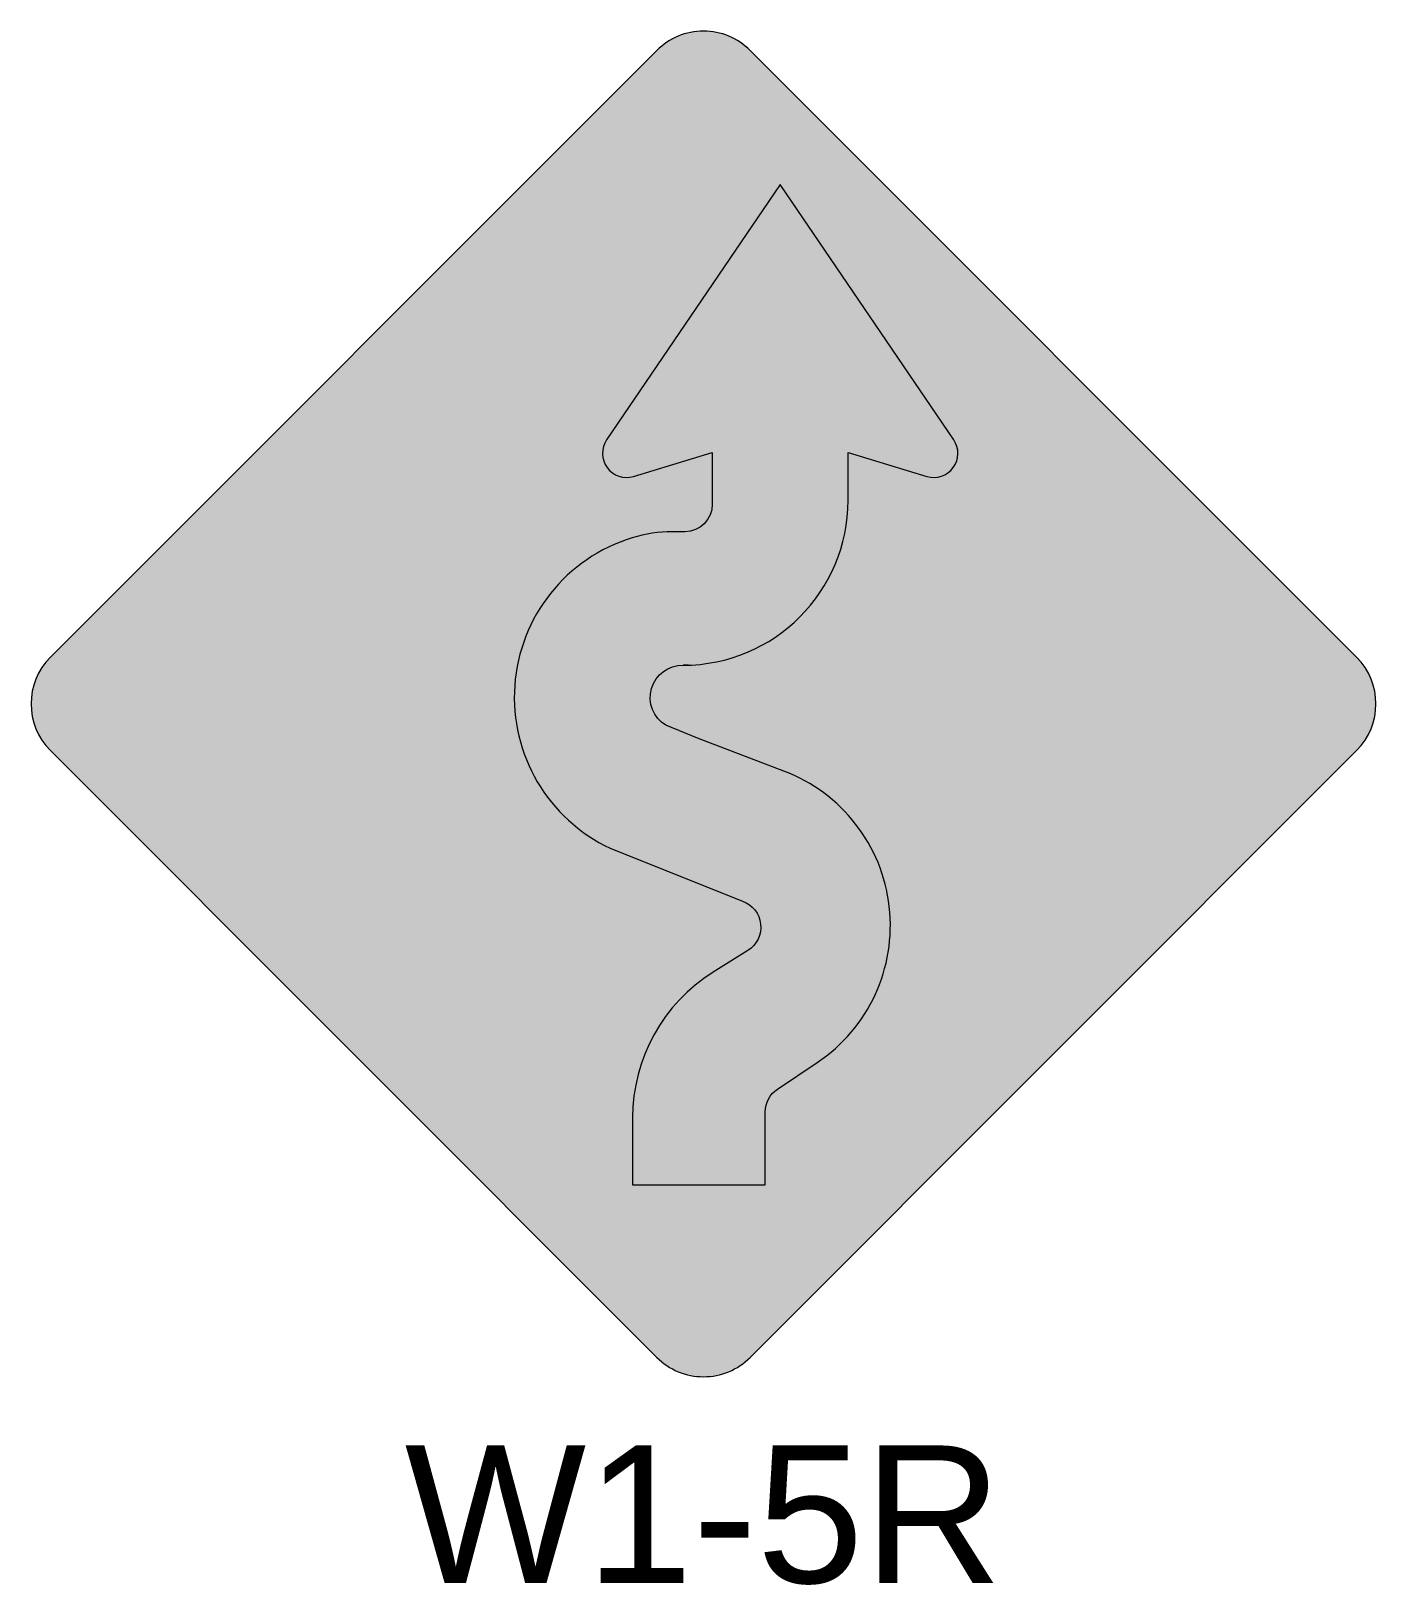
# Model space of a CAD drawing. Extents: x -0.49 to 0.49, y -0.64 to 0.49.
import ezdxf
from ezdxf.enums import TextEntityAlignment as Align

# ---------------------------------------------------------------- set-up
doc = ezdxf.new("R2010")
doc.units = 0
doc.header["$LTSCALE"] = 0.01
doc.header["$MEASUREMENT"] = 0
for name, color, linetype, lineweight in [('C-TRAF-CTRL-MTCD-IDEN', 7, 'Continuous', 20), ('C-TRAF-CTRL-MTCD-PATT-BLCK', 250, 'Continuous', 20), ('C-TRAF-CTRL-MTCD-PATT-YELO', 50, 'Continuous', 20)]:
    doc.layers.add(name, color=color, linetype=linetype, lineweight=lineweight)
doc.styles.add('COA', font='arial.ttf')

msp = doc.modelspace()

# ---------------------------------------------------------------- hatches: boundary and pattern name
at = {"layer": 'C-TRAF-CTRL-MTCD-PATT-BLCK', "lineweight": 0}
h = msp.add_hatch(color=256, dxfattribs=at)
h.paths.add_polyline_path([(0.02545584408543659, -0.4666904755579622), (0.4666904755172318, -0.02545584410232507, 0.414213562373095), (0.4666904755410738, 0.02545584417648492), (0.02545584408543659, 0.4666904755844385, 0.414213562373095), (-0.0254558441456898, 0.4666904755844385), (-0.466690475601327, 0.0254558441288011, 0.414213562373095), (-0.466690475601327, -0.02545584410232507), (-0.0254558441456898, -0.4666904755579622, 0.414213562373095)])
h.paths.add_polyline_path([(0.0113137084656792, -0.4525483399382049), (0.4525483398974747, -0.01131370848256779, 0.414213562373095), (0.4525483399213164, 0.01131370855672763), (0.0113137084656792, 0.4525483399646808, 0.414213562373095), (-0.01131370852593241, 0.4525483399646808), (-0.4525483399815698, 0.01131370850904396, 0.414213562373095), (-0.4525483399815698, -0.01131370848256779), (-0.01131370852593241, -0.4525483399382049, 0.414213562373095)], flags=16)
h = msp.add_hatch(color=256, dxfattribs=at)
edge = h.paths.add_edge_path()
edge.add_line((-0.01099394135491139, 0.02812746807479893), (-0.01478509677390327, 0.02812746807479893))
edge.add_arc((-0.01478509677390327, 0.1481274680747989), 0.12, 270, 360)
edge.add_line((0.1052149032260967, 0.1481274680747989), (0.1052149032260967, 0.182771064723406))
edge.add_line((0.1052149032260967, 0.182771064723406), (0.162552740585941, 0.1654433587688838))
edge.add_arc((0.167615185912487, 0.1821951242673539), 0.01749999999999999, 253.1849893821316, 394.2080841750343)
edge.add_line((0.1820877079383858, 0.1920336254850128), (0.05581603123782308, 0.3777803751033364))
edge.add_line((0.05581603123782308, 0.3777803751033364), (-0.07045564546273961, 0.1920336254850128))
edge.add_arc((-0.05598312343684086, 0.1821951242673539), 0.0175, 145.7919158249658, 286.8150106178683)
edge.add_line((-0.05092067811029485, 0.1654433587688838), (0.006417159249549442, 0.182771064723406))
edge.add_line((0.006417159249549442, 0.182771064723406), (0.006417159249549441, 0.1451739435023245))
edge.add_arc((-0.01358284075045056, 0.1451739435023245), 0.02, -89.99999938166542, 0, ccw=False)
edge.add_line((-0.01358284053461107, 0.1251739435023246), (-0.02262008348807625, 0.1251739434047948))
edge.add_arc((-0.02262008345515088, 0.02517394340479483), 0.1, 90.00000001886485, 107.0351142984551)
edge.add_arc((-0.01639697816963697, 0.004863610249131234), 0.1212423320821571, 107.0351142397422, 244.9143955863784)
edge.add_line((-0.06780031822656696, -0.1049425813782614), (0.02839797856197346, -0.1433974519047634))
edge.add_arc((0.02170616142042892, -0.1622447218222907), 0.02, -57.932936739422075, 70.45233989798658, ccw=False)
edge.add_line((0.03232439181749849, -0.1791932669880195), (0.006999261255531117, -0.1950594117522669))
edge.add_arc((0.07336320123721585, -0.3009878190380717), 0.125, 122.0670632605778, 180)
edge.add_line((-0.05163679876278416, -0.3009878190380717), (-0.05163679876278415, -0.3497340556260919))
edge.add_line((-0.05163679876278415, -0.3497340556260919), (0.04492238022123374, -0.3497340556260919))
edge.add_line((0.04492238022123374, -0.3497340556260919), (0.04492238022123374, -0.2967502727234994))
edge.add_arc((0.06492238022123374, -0.2967502727234994), 0.02, 123.81959815243701, 180, ccw=False)
edge.add_line((0.05379078375943401, -0.2801343899539428), (0.08275752368789056, -0.2607284959566488))
edge.add_arc((0.01596794491709219, -0.1610331993393092), 0.12, 303.8195981524369, 429.219415020416)
edge.add_line((0.05854276540215962, -0.04883968499616956), (-0.00443208320224997, -0.02494219956571175))
edge.add_line((-0.00443208320224997, -0.02494219956571175), (-0.02736965822475845, -0.01554205640789341))
edge.add_arc((-0.01521836905291233, 0.004604273163107187), 0.02352718478103995, 88.94479188245481, 238.90365715122022, ccw=False)
edge.add_line((-0.01478509677390327, 0.02812746807479893), (-0.01099394135491139, 0.02812746807479893))
at = {"layer": 'C-TRAF-CTRL-MTCD-PATT-YELO', "lineweight": 0}
h = msp.add_hatch(color=256, dxfattribs=at)
h.dxf.hatch_style = 1
edge = h.paths.add_edge_path()
edge.add_line((-0.4751757568415278, 0.03394112538172983), (-0.03394112530378157, 0.4751757569433178))
edge.add_arc((1.844500108205693e-10, 0.4412346314563577), 0.04799999998676521, 44.99999999892668, 135.0000000010733, ccw=False)
edge.add_line((0.03394112567268182, 0.4751757569433179), (0.4751757570196931, 0.03394112559630663))
edge.add_arc((0.4412346315308258, 1.080749933990433e-10), 0.0479999999881139, -44.9999999994634, 44.999999999463284, ccw=False)
edge.add_line((0.4751757570196933, -0.03394112538015676), (0.03394112548194705, -0.4751757569417447))
edge.add_arc((-6.284750497798086e-12, -0.4412346314535129), 0.04799999998766434, 225, 315, ccw=False)
edge.add_line((-0.03394112549451656, -0.4751757569417445), (-0.4751757568415278, -0.03394112559473328))
edge.add_arc((-0.4412346313526605, -1.065017518619982e-10), 0.04799999998811386, 135.0000000005366, 224.9999999994634, ccw=False)

# ---------------------------------------------------------------- linework, layer by layer
at = {"layer": 'C-TRAF-CTRL-MTCD-PATT-BLCK', "lineweight": 0, "flags": 128}
for points in [[(0.03394112548113274, -0.4751757569420821), (0.4751757569129282, -0.03394112548644479, 0.414213562373095), (0.4751757569367699, 0.03394112553607392), (0.03394112548113274, 0.4751757569440274, 0.414213562373095), (-0.03394112549370231, 0.4751757569440274), (-0.4751757569493396, 0.03394112548839019, 0.414213562373095), (-0.4751757569493396, -0.03394112548644479), (-0.03394112549370231, -0.4751757569420821, 0.414213562373095)], [(-0.01099394135491139, 0.02812746807479893), (-0.01478509677390327, 0.02812746807479893, 0.4142135623730951), (0.1052149032260967, 0.1481274680747989), (0.1052149032260967, 0.182771064723406), (0.162552740585941, 0.1654433587688838, 0.7068812392198597), (0.1820877079383858, 0.1920336254850128), (0.05581603123782308, 0.3777803751033364), (-0.07045564546273961, 0.1920336254850128, 0.7068812392198597), (-0.05092067811029485, 0.1654433587688838), (0.006417159249549442, 0.182771064723406), (0.006417159249549441, 0.1451739435023245, -0.4142135592121988), (-0.01358284053461107, 0.1251739435023246), (-0.02262008348807625, 0.1251739434047948, 0.0744668995587171), (-0.05191585653804666, 0.1207864827470562, 0.686505698960462), (-0.06780031822656696, -0.1049425813782614), (0.02839797856197347, -0.1433974519047634, -0.6272092984860033), (0.03232439181749849, -0.1791932669880195), (0.006999261255531117, -0.1950594117522669, 0.2583054180635438), (-0.05163679876278416, -0.3009878190380717), (-0.05163679876278415, -0.3497340556260919), (0.04492238022123374, -0.3497340556260919), (0.04492238022123374, -0.2967502727234994, -0.2501642515371241), (0.05379078375943401, -0.2801343899539428), (0.08275752368789056, -0.2607284959566488, 0.6092043368439646), (0.05854276540215962, -0.04883968499616956), (-0.00443208320224997, -0.02494219956571175), (-0.02736965822475845, -0.01554205640789341, -0.7670418645354029), (-0.01478509677390327, 0.02812746807479893)]]:
    msp.add_lwpolyline(points, format="xyb", close=True, dxfattribs=at)

# ---------------------------------------------------------------- texts
at = {"layer": 'C-TRAF-CTRL-MTCD-IDEN', "lineweight": 0, "style": 'COA'}
msp.add_text('W1-5R', height=0.09999999998574781, dxfattribs=at).set_placement((0, -0.5392), align=Align.TOP_CENTER)

doc.saveas('drawing.dxf')
